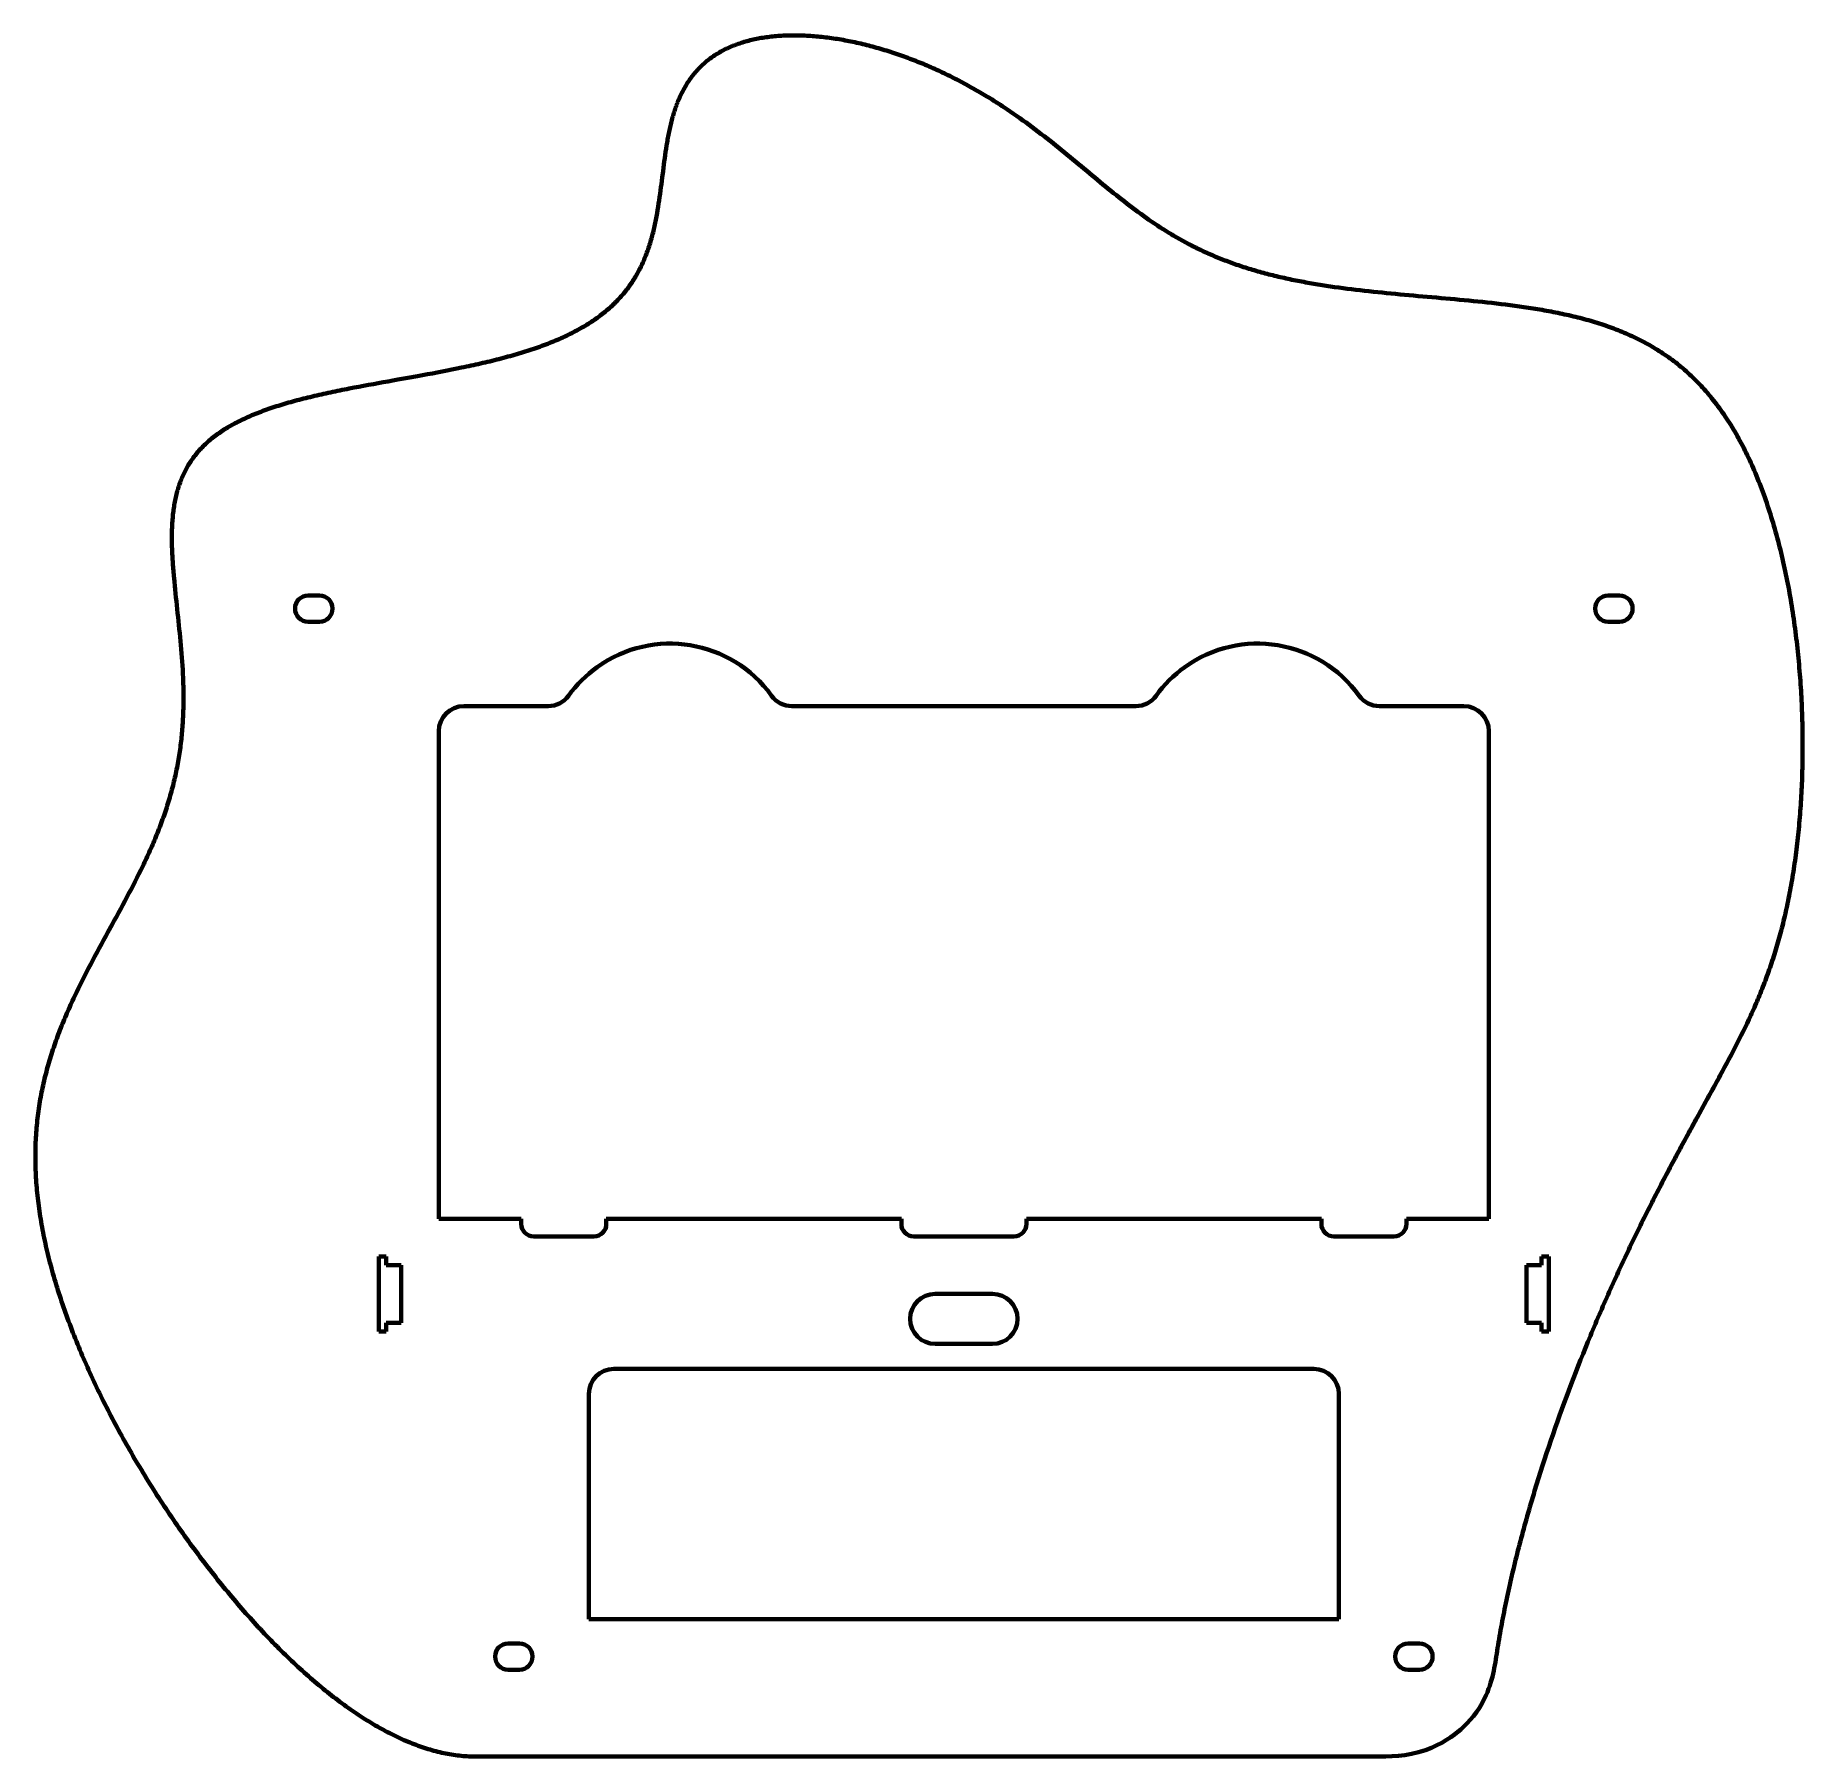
# Model space of a CAD drawing. Header units: millimetres. Extents: x -265 to 442, y -220 to 468.
import ezdxf

# ---------------------------------------------------------------- set-up
doc = ezdxf.new("R2010")
doc.units = ezdxf.units.MM
doc.header["$MEASUREMENT"] = 0
doc.layers.add('Visibile', color=7, linetype='Continuous', lineweight=0)

msp = doc.modelspace()

# ---------------------------------------------------------------- linework, layer by layer
at = {"layer": 'Visibile', "color": 7, "lineweight": 70}
for p, q in [((-156.02, 243.77), (-151.52, 243.77)), ((363.98, 243.77), (368.48, 243.77)), ((-151.52, 233.27), (-156.02, 233.27)), ((368.48, 233.27), (363.98, 233.27)), ((-93.77, 199.52), (-60.01, 199.52)), ((37.46, 199.52), (174.99, 199.52)), ((272.46, 199.52), (306.23, 199.52)), ((-103.77, -5.48), (-103.77, 189.52)), ((316.23, 189.52), (316.23, -5.48)), ((-70.77, -5.48), (-103.77, -5.48)), ((-70.77, -7.48), (-70.77, -5.48)), ((-36.77, -5.48), (-36.77, -7.48)), ((12.23, -5.48), (-36.77, -5.48)), ((81.23, -5.48), (12.23, -5.48)), ((81.23, -7.48), (81.23, -5.48)), ((131.23, -5.48), (131.23, -7.48)), ((200.23, -5.48), (131.23, -5.48)), ((249.23, -5.48), (200.23, -5.48)), ((249.23, -7.48), (249.23, -5.48)), ((283.23, -5.48), (283.23, -7.48)), ((316.23, -5.48), (283.23, -5.48)), ((-41.77, -12.48), (-65.77, -12.48)), ((126.23, -12.48), (86.23, -12.48)), ((278.23, -12.48), (254.23, -12.48)), ((-127.77, -50.48), (-127.77, -20.48)), ((-127.77, -20.48), (-124.77, -20.48)), ((-124.77, -20.48), (-124.77, -23.98)), ((337.23, -23.98), (337.23, -20.48)), ((337.23, -20.48), (340.23, -20.48)), ((340.23, -20.48), (340.23, -50.48)), ((-124.77, -23.98), (-118.77, -23.98)), ((-118.77, -23.98), (-118.77, -46.98)), ((331.23, -46.98), (331.23, -23.98)), ((331.23, -23.98), (337.23, -23.98)), ((94.73, -35.48), (117.73, -35.48)), ((-118.77, -46.98), (-124.77, -46.98)), ((-124.77, -46.98), (-124.77, -50.48)), ((337.23, -46.98), (331.23, -46.98)), ((337.23, -50.48), (337.23, -46.98)), ((-124.77, -50.48), (-127.77, -50.48)), ((117.73, -55.48), (94.73, -55.48)), ((340.23, -50.48), (337.23, -50.48)), ((-33.77, -65.48), (246.23, -65.48)), ((-43.77, -165.48), (-43.77, -75.48)), ((256.23, -75.48), (256.23, -165.48)), ((27.23, -165.48), (-43.77, -165.48)), ((185.23, -165.48), (27.23, -165.48)), ((256.23, -165.48), (185.23, -165.48)), ((-76.02, -175.23), (-71.52, -175.23)), ((283.98, -175.23), (288.48, -175.23)), ((-71.52, -185.73), (-76.02, -185.73)), ((288.48, -185.73), (283.98, -185.73)), ((-88.71, -220.48), (270.14, -220.48))]:
    msp.add_line(p, q, dxfattribs=at)
msp.add_lwpolyline([(319.54, -178.2), (319.72, -177.02), (319.91, -175.85), (320.11, -174.67), (320.3, -173.49), (320.51, -172.3), (320.71, -171.11), (320.93, -169.92), (321.14, -168.73), (321.36, -167.53), (321.59, -166.33), (321.81, -165.13), (322.05, -163.92), (322.28, -162.72), (322.52, -161.51), (322.77, -160.29), (323.02, -159.08), (323.27, -157.86), (323.53, -156.64), (323.79, -155.42), (324.06, -154.2), (324.33, -152.97), (324.6, -151.74), (324.88, -150.51), (325.16, -149.28), (325.44, -148.05), (325.73, -146.81), (326.03, -145.58), (326.32, -144.34), (326.62, -143.1), (326.93, -141.86), (327.24, -140.61), (327.55, -139.37), (327.86, -138.12), (328.18, -136.87), (328.51, -135.62), (328.83, -134.37), (329.16, -133.12), (329.5, -131.87), (329.84, -130.61), (330.18, -129.36), (330.52, -128.1), (330.87, -126.85), (331.22, -125.59), (331.57, -124.33), (331.93, -123.07), (332.29, -121.81), (332.66, -120.55), (333.03, -119.29), (333.4, -118.03), (333.77, -116.77), (334.15, -115.51), (334.53, -114.24), (335.3, -111.72), (336.08, -109.19), (336.88, -106.67), (337.68, -104.14), (338.5, -101.62), (339.33, -99.1), (340.17, -96.58), (341.02, -94.06), (341.88, -91.55), (342.75, -89.04), (343.64, -86.54), (344.53, -84.04), (345.43, -81.54), (346.33, -79.05), (347.25, -76.57), (348.18, -74.09), (349.11, -71.62), (350.05, -69.16), (351, -66.71), (351.96, -64.26), (352.92, -61.83), (353.89, -59.4), (354.87, -56.99), (355.85, -54.58), (356.84, -52.18), (357.33, -50.99), (357.83, -49.8), (358.33, -48.61), (358.83, -47.43), (359.33, -46.25), (359.83, -45.07), (360.34, -43.89), (360.84, -42.72), (361.35, -41.55), (361.85, -40.39), (362.36, -39.22), (362.87, -38.06), (363.38, -36.91), (363.89, -35.75), (364.4, -34.61), (364.91, -33.46), (365.42, -32.32), (365.94, -31.18), (366.45, -30.04), (366.97, -28.91), (367.48, -27.79), (368, -26.66), (368.51, -25.54), (369.03, -24.43), (369.55, -23.31), (370.06, -22.2), (370.58, -21.1), (371.1, -20), (371.62, -18.9), (372.14, -17.81), (372.66, -16.72), (373.18, -15.63), (373.7, -14.55), (374.22, -13.48), (374.74, -12.4), (375.25, -11.33), (375.77, -10.27), (376.29, -9.21), (376.81, -8.15), (377.33, -7.1), (377.85, -6.05), (378.37, -5.01), (378.89, -3.97), (379.41, -2.93), (379.93, -1.9), (380.45, -0.87), (380.96, 0.15), (381.48, 1.17), (382, 2.18), (382.51, 3.19), (383.03, 4.2), (383.54, 5.2), (384.06, 6.2), (384.57, 7.19), (385.09, 8.18), (385.6, 9.17), (386.11, 10.15), (386.62, 11.13), (387.13, 12.1), (387.64, 13.07), (388.15, 14.03), (388.66, 14.99), (389.17, 15.95), (389.67, 16.9), (390.18, 17.85), (390.68, 18.79), (391.19, 19.73), (391.69, 20.67), (392.19, 21.6), (392.69, 22.53), (393.19, 23.45), (393.69, 24.37), (394.18, 25.29), (394.68, 26.2), (395.17, 27.11), (395.66, 28.01), (396.15, 28.91), (396.64, 29.81), (397.13, 30.7), (397.62, 31.59), (398.1, 32.48), (398.59, 33.36), (399.07, 34.24), (399.55, 35.11), (400.03, 35.98), (400.51, 36.85), (400.98, 37.71), (401.45, 38.57), (401.93, 39.43), (402.4, 40.28), (402.87, 41.14), (403.33, 41.98), (403.8, 42.83), (404.26, 43.67), (404.72, 44.51), (405.18, 45.34), (405.64, 46.17), (406.09, 47), (406.55, 47.83), (407, 48.66), (407.45, 49.48), (407.89, 50.3), (408.34, 51.11), (408.78, 51.93), (409.66, 53.55), (410.53, 55.17), (411.39, 56.78), (412.24, 58.38), (413.08, 59.97), (413.92, 61.56), (414.74, 63.15), (415.55, 64.74), (416.36, 66.32), (417.15, 67.91), (417.94, 69.49), (418.71, 71.08), (419.47, 72.67), (420.22, 74.27), (420.6, 75.07), (420.96, 75.87), (421.33, 76.67), (421.7, 77.48), (422.06, 78.28), (422.42, 79.09), (422.77, 79.9), (423.12, 80.72), (423.47, 81.54), (423.82, 82.35), (424.17, 83.18), (424.51, 84), (424.85, 84.83), (425.18, 85.66), (425.52, 86.5), (425.85, 87.33), (426.17, 88.18), (426.5, 89.02), (426.82, 89.87), (427.14, 90.72), (427.45, 91.58), (427.77, 92.44), (428.08, 93.31), (428.38, 94.18), (428.69, 95.06), (428.99, 95.93), (429.29, 96.82), (429.58, 97.71), (429.87, 98.6), (430.16, 99.5), (430.45, 100.4), (430.73, 101.31), (431.01, 102.23), (431.28, 103.15), (431.56, 104.07), (431.83, 105), (432.09, 105.94), (432.36, 106.88), (432.62, 107.82), (432.87, 108.77), (433.13, 109.73), (433.38, 110.69), (433.62, 111.66), (433.87, 112.64), (434.11, 113.62), (434.34, 114.6), (434.58, 115.59), (434.81, 116.59), (435.03, 117.59), (435.26, 118.6), (435.48, 119.62), (435.69, 120.64), (435.91, 121.66), (436.12, 122.7), (436.32, 123.73), (436.52, 124.78), (436.72, 125.83), (436.92, 126.88), (437.11, 127.95), (437.3, 129.01), (437.48, 130.09), (437.66, 131.17), (437.84, 132.25), (438.01, 133.34), (438.18, 134.44), (438.35, 135.54), (438.51, 136.65), (438.67, 137.76), (438.83, 138.88), (438.98, 140), (439.12, 141.13), (439.27, 142.27), (439.41, 143.41), (439.54, 144.55), (439.67, 145.71), (439.8, 146.86), (439.93, 148.02), (440.05, 149.19), (440.16, 150.36), (440.27, 151.54), (440.38, 152.72), (440.49, 153.91), (440.59, 155.1), (440.68, 156.3), (440.77, 157.5), (440.86, 158.7), (440.95, 159.91), (441.03, 161.13), (441.1, 162.35), (441.17, 163.57), (441.24, 164.8), (441.3, 166.03), (441.36, 167.26), (441.41, 168.5), (441.47, 169.74), (441.51, 170.99), (441.55, 172.24), (441.59, 173.5), (441.62, 174.75), (441.65, 176.01), (441.68, 177.28), (441.7, 178.54), (441.71, 179.81), (441.72, 181.09), (441.73, 182.36), (441.73, 183.64), (441.73, 184.92), (441.72, 186.21), (441.71, 187.49), (441.69, 188.78), (441.67, 190.07), (441.65, 191.36), (441.62, 192.66), (441.58, 193.95), (441.54, 195.25), (441.5, 196.55), (441.45, 197.85), (441.4, 199.15), (441.34, 200.46), (441.28, 201.76), (441.21, 203.07), (441.14, 204.38), (441.07, 205.68), (440.98, 206.99), (440.9, 208.3), (440.81, 209.61), (440.71, 210.92), (440.61, 212.23), (440.51, 213.53), (440.4, 214.84), (440.28, 216.15), (440.16, 217.46), (440.04, 218.77), (439.91, 220.08), (439.77, 221.38), (439.63, 222.69), (439.49, 223.99), (439.34, 225.3), (439.19, 226.6), (439.03, 227.9), (438.86, 229.2), (438.69, 230.5), (438.52, 231.79), (438.34, 233.09), (438.16, 234.38), (437.97, 235.67), (437.77, 236.96), (437.57, 238.24), (437.37, 239.53), (437.16, 240.81), (436.95, 242.08), (436.73, 243.36), (436.5, 244.63), (436.27, 245.9), (436.04, 247.16), (435.8, 248.43), (435.55, 249.68), (435.3, 250.94), (435.05, 252.19), (434.78, 253.44), (434.52, 254.68), (434.25, 255.92), (433.97, 257.15), (433.69, 258.38), (433.4, 259.61), (433.11, 260.83), (432.81, 262.05), (432.51, 263.26), (432.2, 264.46), (431.89, 265.67), (431.57, 266.86), (431.25, 268.05), (430.92, 269.24), (430.59, 270.42), (430.25, 271.59), (429.91, 272.76), (429.56, 273.93), (429.2, 275.08), (428.84, 276.23), (428.48, 277.38), (428.11, 278.52), (427.73, 279.65), (427.35, 280.77), (426.96, 281.89), (426.57, 283.01), (426.18, 284.11), (425.77, 285.21), (425.37, 286.3), (424.95, 287.39), (424.54, 288.46), (424.11, 289.53), (423.69, 290.6), (423.25, 291.65), (422.81, 292.7), (422.37, 293.74), (421.92, 294.77), (421.47, 295.8), (421.01, 296.81), (420.54, 297.82), (420.07, 298.82), (419.6, 299.81), (419.12, 300.8), (418.63, 301.77), (418.14, 302.74), (417.65, 303.7), (417.15, 304.65), (416.64, 305.59), (416.13, 306.53), (415.61, 307.45), (415.09, 308.36), (414.56, 309.27), (414.03, 310.17), (413.5, 311.06), (412.95, 311.94), (412.41, 312.81), (411.86, 313.67), (411.3, 314.52), (410.74, 315.37), (410.17, 316.2), (409.6, 317.02), (409.02, 317.84), (408.44, 318.65), (407.85, 319.44), (407.26, 320.23), (406.67, 321.01), (406.06, 321.78), (405.46, 322.54), (404.85, 323.29), (404.23, 324.03), (403.61, 324.76), (402.98, 325.48), (402.35, 326.19), (401.72, 326.89), (401.08, 327.59), (400.44, 328.27), (399.79, 328.95), (399.13, 329.61), (398.47, 330.27), (397.81, 330.91), (397.14, 331.55), (396.47, 332.18), (395.79, 332.8), (395.11, 333.41), (394.43, 334.01), (393.74, 334.6), (393.04, 335.19), (392.35, 335.76), (391.64, 336.33), (390.94, 336.88), (390.22, 337.43), (389.51, 337.97), (388.79, 338.5), (388.06, 339.02), (387.33, 339.53), (386.6, 340.04), (385.87, 340.54), (385.13, 341.02), (384.38, 341.5), (383.63, 341.98), (382.88, 342.44), (382.12, 342.9), (381.36, 343.34), (380.6, 343.78), (379.83, 344.22), (379.06, 344.64), (378.28, 345.06), (377.5, 345.47), (376.72, 345.87), (375.94, 346.27), (375.15, 346.65), (374.35, 347.03), (373.55, 347.41), (372.75, 347.77), (371.95, 348.13), (371.14, 348.49), (370.33, 348.83), (369.52, 349.17), (368.7, 349.5), (367.88, 349.83), (367.06, 350.15), (366.23, 350.47), (365.4, 350.77), (364.57, 351.08), (363.74, 351.37), (362.9, 351.66), (362.06, 351.94), (361.21, 352.22), (360.37, 352.5), (359.52, 352.76), (358.67, 353.03), (357.81, 353.28), (356.95, 353.53), (356.09, 353.78), (355.23, 354.02), (354.37, 354.26), (353.5, 354.49), (352.63, 354.71), (351.76, 354.94), (350.89, 355.15), (350.01, 355.37), (349.13, 355.57), (348.25, 355.78), (347.37, 355.98), (346.48, 356.17), (345.6, 356.36), (344.71, 356.55), (343.82, 356.73), (342.93, 356.91), (342.03, 357.09), (341.14, 357.26), (340.24, 357.43), (339.34, 357.6), (338.44, 357.76), (337.54, 357.92), (336.63, 358.07), (335.73, 358.22), (334.82, 358.37), (333.92, 358.52), (333.01, 358.66), (332.1, 358.8), (330.27, 359.08), (328.45, 359.34), (326.62, 359.59), (324.78, 359.83), (322.94, 360.06), (321.1, 360.29), (319.26, 360.51), (317.41, 360.72), (315.57, 360.92), (313.72, 361.12), (311.87, 361.31), (310.02, 361.5), (308.18, 361.68), (306.33, 361.86), (304.48, 362.03), (302.64, 362.2), (300.79, 362.37), (297.11, 362.7), (295.27, 362.86), (293.44, 363.02), (291.61, 363.18), (289.78, 363.34), (287.96, 363.5), (286.14, 363.66), (284.32, 363.82), (282.51, 363.98), (280.71, 364.15), (278.91, 364.32), (277.12, 364.49), (275.34, 364.66), (273.56, 364.84), (271.79, 365.02), (270.02, 365.2), (268.27, 365.39), (266.52, 365.58), (264.78, 365.78), (263.05, 365.99), (261.32, 366.19), (259.61, 366.41), (257.9, 366.63), (256.21, 366.86), (254.52, 367.09), (252.85, 367.34), (252.01, 367.46), (251.18, 367.59), (250.35, 367.71), (249.53, 367.84), (248.7, 367.97), (247.88, 368.11), (247.06, 368.24), (246.25, 368.38), (245.43, 368.52), (244.62, 368.66), (243.82, 368.8), (243.01, 368.95), (242.21, 369.1), (241.41, 369.25), (240.62, 369.4), (239.82, 369.56), (239.03, 369.71), (238.24, 369.87), (237.46, 370.03), (236.68, 370.2), (235.9, 370.36), (235.12, 370.53), (234.35, 370.7), (233.58, 370.87), (232.81, 371.05), (232.05, 371.23), (231.29, 371.41), (230.53, 371.59), (229.78, 371.78), (229.03, 371.96), (228.28, 372.15), (227.53, 372.35), (226.79, 372.54), (226.05, 372.74), (225.31, 372.94), (224.58, 373.14), (223.85, 373.35), (223.12, 373.56), (222.4, 373.77), (221.68, 373.98), (220.96, 374.2), (220.25, 374.42), (219.54, 374.64), (218.83, 374.86), (218.12, 375.09), (217.42, 375.32), (216.72, 375.55), (216.02, 375.79), (215.33, 376.02), (214.64, 376.27), (213.95, 376.51), (213.27, 376.75), (212.59, 377), (211.91, 377.25), (211.24, 377.51), (210.56, 377.76), (209.9, 378.02), (209.23, 378.29), (208.57, 378.55), (207.91, 378.82), (207.25, 379.09), (206.6, 379.36), (205.94, 379.64), (205.3, 379.92), (204.65, 380.2), (204.01, 380.48), (203.37, 380.77), (202.73, 381.06), (202.1, 381.35), (201.46, 381.64), (200.83, 381.94), (200.21, 382.24), (199.58, 382.54), (198.96, 382.85), (198.35, 383.16), (197.73, 383.47), (197.12, 383.78), (196.5, 384.1), (195.9, 384.42), (195.29, 384.74), (194.69, 385.06), (194.09, 385.39), (193.49, 385.72), (192.89, 386.05), (192.3, 386.38), (191.7, 386.72), (191.11, 387.06), (190.53, 387.4), (189.94, 387.74), (189.36, 388.09), (188.78, 388.44), (188.2, 388.79), (187.04, 389.5), (185.9, 390.22), (184.76, 390.95), (183.63, 391.69), (182.51, 392.44), (181.39, 393.2), (180.27, 393.96), (179.17, 394.74), (178.06, 395.52), (176.97, 396.31), (175.87, 397.11), (174.78, 397.92), (173.7, 398.74), (172.61, 399.56), (171.53, 400.39), (170.45, 401.22), (169.38, 402.07), (168.3, 402.92), (167.23, 403.77), (166.15, 404.64), (165.08, 405.5), (164.01, 406.38), (162.93, 407.26), (161.86, 408.14), (160.78, 409.03), (159.7, 409.92), (158.62, 410.82), (157.54, 411.72), (156.45, 412.62), (155.36, 413.53), (154.27, 414.44), (153.17, 415.36), (152.07, 416.27), (150.96, 417.19), (149.85, 418.11), (148.74, 419.03), (147.61, 419.95), (146.48, 420.88), (145.35, 421.8), (144.21, 422.72), (143.06, 423.65), (141.9, 424.57), (140.74, 425.5), (139.56, 426.42), (138.38, 427.34), (137.19, 428.26), (135.99, 429.17), (134.79, 430.09), (133.57, 431), (132.34, 431.91), (131.11, 432.81), (129.86, 433.71), (128.61, 434.61), (127.34, 435.5), (126.07, 436.39), (124.78, 437.27), (123.48, 438.14), (122.18, 439.01), (121.52, 439.45), (120.86, 439.88), (120.2, 440.31), (119.53, 440.73), (118.86, 441.16), (118.19, 441.59), (117.52, 442.01), (116.84, 442.43), (116.16, 442.85), (115.48, 443.26), (114.79, 443.68), (114.11, 444.09), (113.42, 444.5), (112.72, 444.91), (112.03, 445.32), (111.33, 445.72), (110.63, 446.12), (109.93, 446.52), (109.22, 446.92), (108.51, 447.31), (107.8, 447.7), (107.09, 448.09), (106.37, 448.48), (105.65, 448.86), (104.93, 449.25), (104.21, 449.62), (103.48, 450), (102.76, 450.37), (102.02, 450.74), (101.29, 451.11), (100.56, 451.48), (99.82, 451.84), (99.08, 452.2), (98.34, 452.55), (97.59, 452.91), (96.84, 453.26), (96.1, 453.6), (95.34, 453.95), (94.59, 454.29), (93.84, 454.62), (93.08, 454.96), (92.32, 455.29), (91.56, 455.61), (90.8, 455.94), (90.03, 456.26), (89.27, 456.57), (88.5, 456.89), (87.73, 457.19), (86.96, 457.5), (86.19, 457.8), (85.41, 458.1), (84.64, 458.39), (83.86, 458.68), (83.08, 458.97), (82.31, 459.25), (81.53, 459.53), (80.74, 459.81), (79.96, 460.08), (79.18, 460.34), (78.4, 460.6), (77.61, 460.86), (76.83, 461.12), (76.04, 461.37), (75.25, 461.61), (74.47, 461.85), (73.68, 462.09), (72.89, 462.32), (72.1, 462.55), (71.31, 462.77), (70.52, 462.99), (69.74, 463.21), (68.95, 463.42), (68.16, 463.62), (67.37, 463.82), (66.58, 464.02), (65.79, 464.21), (65, 464.4), (64.22, 464.58), (63.43, 464.76), (62.64, 464.93), (61.86, 465.1), (61.07, 465.26), (60.29, 465.42), (59.51, 465.57), (58.72, 465.72), (57.94, 465.86), (57.16, 466), (56.38, 466.13), (55.61, 466.26), (54.83, 466.38), (54.06, 466.5), (53.28, 466.61), (52.51, 466.71), (51.74, 466.82), (50.97, 466.91), (50.21, 467), (49.44, 467.09), (48.68, 467.17), (47.92, 467.24), (47.16, 467.31), (46.41, 467.37), (45.66, 467.43), (44.9, 467.49), (44.16, 467.53), (43.41, 467.57), (42.67, 467.61), (41.93, 467.64), (41.19, 467.67), (40.46, 467.69), (39.73, 467.7), (39, 467.71), (38.27, 467.71), (37.55, 467.71), (36.83, 467.7), (36.12, 467.68), (35.4, 467.66), (34.7, 467.64), (33.99, 467.6), (33.29, 467.57), (32.59, 467.52), (31.9, 467.47), (31.21, 467.42), (30.53, 467.36), (29.84, 467.29), (29.17, 467.22), (28.49, 467.14), (27.82, 467.05), (27.16, 466.96), (26.5, 466.87), (25.84, 466.76), (25.19, 466.66), (24.55, 466.54), (23.91, 466.42), (23.27, 466.29), (22.64, 466.16), (22.01, 466.02), (21.39, 465.88), (20.77, 465.73), (20.16, 465.57), (19.55, 465.41), (18.95, 465.24), (18.35, 465.07), (17.76, 464.89), (17.17, 464.71), (16.59, 464.51), (16.01, 464.32), (15.44, 464.11), (14.88, 463.9), (14.32, 463.69), (13.76, 463.46), (13.21, 463.24), (12.67, 463), (12.13, 462.76), (11.6, 462.52), (11.08, 462.27), (10.56, 462.01), (10.04, 461.75), (9.54, 461.48), (9.03, 461.2), (8.54, 460.92), (8.05, 460.64), (7.56, 460.35), (7.09, 460.05), (6.61, 459.74), (6.15, 459.43), (5.69, 459.12), (5.23, 458.8), (4.79, 458.47), (4.34, 458.14), (3.91, 457.8), (3.48, 457.46), (3.06, 457.11), (2.64, 456.75), (2.23, 456.39), (1.82, 456.03), (1.42, 455.65), (1.03, 455.28), (0.64, 454.9), (0.26, 454.51), (-0.11, 454.11), (-0.48, 453.72), (-0.84, 453.31), (-1.2, 452.9), (-1.55, 452.49), (-1.89, 452.07), (-2.23, 451.64), (-2.56, 451.21), (-2.88, 450.78), (-3.2, 450.34), (-3.52, 449.89), (-3.83, 449.44), (-4.13, 448.99), (-4.42, 448.53), (-4.71, 448.06), (-5, 447.59), (-5.28, 447.12), (-5.55, 446.64), (-5.82, 446.16), (-6.08, 445.67), (-6.33, 445.17), (-6.59, 444.68), (-6.83, 444.18), (-7.07, 443.67), (-7.31, 443.16), (-7.53, 442.64), (-7.76, 442.12), (-7.98, 441.6), (-8.19, 441.07), (-8.4, 440.54), (-8.61, 440.01), (-8.8, 439.47), (-9, 438.92), (-9.19, 438.37), (-9.37, 437.82), (-9.56, 437.27), (-9.73, 436.71), (-9.9, 436.15), (-10.07, 435.58), (-10.24, 435.01), (-10.39, 434.44), (-10.55, 433.86), (-10.7, 433.29), (-10.85, 432.7), (-10.99, 432.12), (-11.13, 431.53), (-11.27, 430.94), (-11.4, 430.34), (-11.53, 429.75), (-11.66, 429.15), (-11.79, 428.54), (-11.91, 427.94), (-12.02, 427.33), (-12.14, 426.72), (-12.25, 426.11), (-12.36, 425.49), (-12.47, 424.87), (-12.57, 424.25), (-12.68, 423.63), (-12.88, 422.38), (-13.07, 421.12), (-13.25, 419.86), (-13.43, 418.59), (-13.6, 417.31), (-13.77, 416.03), (-13.94, 414.74), (-14.1, 413.45), (-14.43, 410.86), (-14.76, 408.26), (-14.93, 406.95), (-15.1, 405.65), (-15.28, 404.35), (-15.46, 403.04), (-15.65, 401.74), (-15.84, 400.44), (-16.05, 399.14), (-16.26, 397.85), (-16.48, 396.56), (-16.6, 395.92), (-16.72, 395.27), (-16.84, 394.63), (-16.97, 393.99), (-17.09, 393.35), (-17.23, 392.71), (-17.36, 392.08), (-17.5, 391.44), (-17.64, 390.81), (-17.79, 390.18), (-17.94, 389.55), (-18.1, 388.92), (-18.25, 388.29), (-18.42, 387.67), (-18.58, 387.05), (-18.76, 386.43), (-18.93, 385.81), (-19.11, 385.19), (-19.3, 384.58), (-19.49, 383.97), (-19.69, 383.36), (-19.89, 382.75), (-20.09, 382.15), (-20.31, 381.55), (-20.52, 380.95), (-20.75, 380.35), (-20.97, 379.76), (-21.21, 379.16), (-21.45, 378.58), (-21.69, 377.99), (-21.94, 377.41), (-22.2, 376.83), (-22.46, 376.25), (-22.73, 375.68), (-23.01, 375.11), (-23.29, 374.54), (-23.58, 373.98), (-23.88, 373.41), (-24.18, 372.86), (-24.48, 372.3), (-24.8, 371.75), (-25.12, 371.2), (-25.45, 370.66), (-25.78, 370.12), (-26.13, 369.58), (-26.48, 369.05), (-26.83, 368.52), (-27.2, 367.99), (-27.57, 367.47), (-27.94, 366.95), (-28.33, 366.43), (-28.72, 365.92), (-29.12, 365.41), (-29.53, 364.91), (-29.94, 364.41), (-30.36, 363.91), (-30.79, 363.42), (-31.23, 362.93), (-31.67, 362.44), (-32.12, 361.96), (-32.58, 361.48), (-33.05, 361.01), (-33.52, 360.54), (-34, 360.08), (-34.49, 359.61), (-34.99, 359.16), (-35.5, 358.7), (-36.01, 358.25), (-36.53, 357.81), (-37.06, 357.37), (-37.59, 356.93), (-38.13, 356.5), (-38.68, 356.07), (-39.24, 355.64), (-39.81, 355.22), (-40.38, 354.8), (-40.96, 354.39), (-41.55, 353.98), (-42.15, 353.58), (-42.75, 353.18), (-43.36, 352.78), (-43.98, 352.39), (-44.61, 352), (-45.24, 351.61), (-45.88, 351.23), (-46.53, 350.85), (-47.19, 350.48), (-47.85, 350.11), (-48.52, 349.75), (-49.2, 349.39), (-49.88, 349.03), (-50.58, 348.67), (-51.27, 348.33), (-51.98, 347.98), (-52.69, 347.64), (-53.41, 347.3), (-54.14, 346.96), (-54.87, 346.63), (-55.62, 346.31), (-56.36, 345.98), (-57.12, 345.66), (-57.88, 345.35), (-58.64, 345.04), (-59.42, 344.73), (-60.2, 344.42), (-60.98, 344.12), (-61.78, 343.82), (-62.57, 343.53), (-63.38, 343.24), (-64.19, 342.95), (-65.01, 342.66), (-65.83, 342.38), (-66.66, 342.1), (-67.49, 341.83), (-68.33, 341.56), (-69.17, 341.29), (-70.02, 341.02), (-70.88, 340.76), (-71.74, 340.5), (-72.61, 340.25), (-73.48, 339.99), (-74.35, 339.74), (-75.23, 339.49), (-76.12, 339.25), (-77.01, 339.01), (-77.9, 338.77), (-78.8, 338.53), (-79.7, 338.29), (-80.61, 338.06), (-81.52, 337.83), (-82.44, 337.61), (-83.36, 337.38), (-84.28, 337.16), (-85.21, 336.94), (-86.14, 336.72), (-87.08, 336.5), (-88.01, 336.29), (-88.95, 336.08), (-89.9, 335.87), (-90.85, 335.66), (-91.8, 335.46), (-92.75, 335.25), (-93.71, 335.05), (-94.66, 334.85), (-96.59, 334.46), (-98.52, 334.07), (-100.46, 333.68), (-102.41, 333.31), (-104.37, 332.93), (-106.33, 332.56), (-108.3, 332.2), (-110.27, 331.84), (-112.24, 331.48), (-116.19, 330.77), (-120.13, 330.06), (-122.1, 329.71), (-124.07, 329.36), (-126.03, 329.01), (-127.99, 328.66), (-129.94, 328.3), (-131.89, 327.94), (-133.83, 327.59), (-135.75, 327.22), (-137.67, 326.86), (-139.58, 326.49), (-140.53, 326.3), (-141.47, 326.11), (-142.42, 325.93), (-143.36, 325.74), (-144.29, 325.54), (-145.23, 325.35), (-146.16, 325.16), (-147.08, 324.96), (-148.01, 324.76), (-148.92, 324.56), (-149.84, 324.36), (-150.75, 324.16), (-151.65, 323.95), (-152.55, 323.75), (-153.45, 323.54), (-154.34, 323.33), (-155.23, 323.12), (-156.11, 322.9), (-156.99, 322.68), (-157.86, 322.47), (-158.73, 322.24), (-159.59, 322.02), (-160.45, 321.79), (-161.3, 321.56), (-162.15, 321.33), (-162.99, 321.1), (-163.83, 320.86), (-164.66, 320.62), (-165.48, 320.38), (-166.3, 320.14), (-167.11, 319.89), (-167.91, 319.64), (-168.71, 319.39), (-169.51, 319.13), (-170.29, 318.87), (-171.07, 318.61), (-171.85, 318.34), (-172.61, 318.07), (-173.37, 317.8), (-174.13, 317.53), (-174.87, 317.25), (-175.61, 316.96), (-176.35, 316.68), (-177.07, 316.39), (-177.79, 316.1), (-178.5, 315.8), (-179.2, 315.5), (-179.9, 315.2), (-180.59, 314.89), (-181.27, 314.58), (-181.95, 314.27), (-182.61, 313.95), (-183.27, 313.63), (-183.92, 313.3), (-184.57, 312.97), (-185.2, 312.64), (-185.83, 312.3), (-186.45, 311.96), (-187.06, 311.62), (-187.67, 311.27), (-188.26, 310.91), (-188.85, 310.56), (-189.43, 310.2), (-190, 309.83), (-190.57, 309.46), (-191.12, 309.09), (-191.67, 308.71), (-192.21, 308.33), (-192.74, 307.94), (-193.27, 307.55), (-193.78, 307.15), (-194.29, 306.75), (-194.78, 306.35), (-195.27, 305.94), (-195.76, 305.53), (-196.23, 305.11), (-196.69, 304.69), (-197.15, 304.27), (-197.6, 303.84), (-198.04, 303.4), (-198.47, 302.96), (-198.89, 302.52), (-199.31, 302.07), (-199.72, 301.62), (-200.11, 301.16), (-200.5, 300.7), (-200.89, 300.24), (-201.26, 299.77), (-201.63, 299.29), (-201.98, 298.82), (-202.33, 298.33), (-202.67, 297.85), (-203.01, 297.35), (-203.33, 296.86), (-203.65, 296.36), (-203.96, 295.85), (-204.26, 295.34), (-204.55, 294.83), (-204.84, 294.31), (-205.12, 293.79), (-205.39, 293.26), (-205.65, 292.73), (-205.9, 292.19), (-206.15, 291.65), (-206.39, 291.11), (-206.62, 290.56), (-206.85, 290), (-207.06, 289.45), (-207.27, 288.88), (-207.47, 288.32), (-207.67, 287.75), (-207.86, 287.17), (-208.04, 286.59), (-208.21, 286.01), (-208.38, 285.42), (-208.54, 284.83), (-208.69, 284.24), (-208.84, 283.64), (-208.98, 283.03), (-209.11, 282.43), (-209.24, 281.82), (-209.36, 281.2), (-209.47, 280.58), (-209.58, 279.96), (-209.68, 279.33), (-209.77, 278.7), (-209.86, 278.06), (-209.95, 277.43), (-210.02, 276.78), (-210.1, 276.14), (-210.16, 275.49), (-210.22, 274.83), (-210.28, 274.18), (-210.33, 273.51), (-210.37, 272.85), (-210.41, 272.18), (-210.45, 271.51), (-210.48, 270.84), (-210.5, 270.16), (-210.52, 269.47), (-210.53, 268.79), (-210.55, 268.1), (-210.55, 267.41), (-210.55, 266.71), (-210.55, 266.02), (-210.54, 265.31), (-210.53, 264.61), (-210.52, 263.9), (-210.5, 263.19), (-210.48, 262.48), (-210.45, 261.76), (-210.42, 261.04), (-210.39, 260.32), (-210.35, 259.59), (-210.31, 258.87), (-210.27, 258.13), (-210.22, 257.4), (-210.17, 256.66), (-210.12, 255.93), (-210.07, 255.18), (-210.01, 254.44), (-209.95, 253.69), (-209.89, 252.94), (-209.82, 252.19), (-209.76, 251.44), (-209.69, 250.68), (-209.55, 249.16), (-209.4, 247.63), (-209.24, 246.1), (-209.08, 244.55), (-208.92, 243), (-208.75, 241.44), (-208.58, 239.87), (-208.41, 238.3), (-208.24, 236.71), (-208.07, 235.13), (-207.9, 233.53), (-207.73, 231.94), (-207.56, 230.33), (-207.4, 228.73), (-207.24, 227.11), (-207.08, 225.5), (-206.93, 223.88), (-206.79, 222.25), (-206.66, 220.63), (-206.53, 219), (-206.42, 217.37), (-206.31, 215.73), (-206.21, 214.1), (-206.13, 212.46), (-206.06, 210.82), (-206.02, 210), (-206, 209.18), (-205.97, 208.36), (-205.95, 207.54), (-205.93, 206.72), (-205.91, 205.9), (-205.9, 205.08), (-205.89, 204.26), (-205.89, 203.44), (-205.89, 202.62), (-205.89, 201.8), (-205.9, 200.99), (-205.91, 200.17), (-205.92, 199.35), (-205.94, 198.53), (-205.97, 197.71), (-205.99, 196.89), (-206.03, 196.07), (-206.06, 195.25), (-206.1, 194.43), (-206.15, 193.62), (-206.2, 192.8), (-206.25, 191.98), (-206.31, 191.17), (-206.37, 190.35), (-206.44, 189.54), (-206.51, 188.72), (-206.59, 187.91), (-206.67, 187.09), (-206.75, 186.28), (-206.85, 185.47), (-206.94, 184.66), (-207.04, 183.84), (-207.15, 183.03), (-207.26, 182.22), (-207.37, 181.41), (-207.49, 180.6), (-207.62, 179.79), (-207.75, 178.99), (-207.88, 178.18), (-208.02, 177.37), (-208.17, 176.57), (-208.32, 175.76), (-208.47, 174.96), (-208.63, 174.15), (-208.8, 173.35), (-208.97, 172.55), (-209.14, 171.75), (-209.32, 170.94), (-209.51, 170.14), (-209.7, 169.34), (-209.89, 168.55), (-210.09, 167.75), (-210.3, 166.95), (-210.51, 166.15), (-210.72, 165.36), (-210.94, 164.56), (-211.17, 163.77), (-211.4, 162.97), (-211.63, 162.18), (-211.87, 161.39), (-212.11, 160.6), (-212.36, 159.8), (-212.62, 159.01), (-212.87, 158.22), (-213.14, 157.44), (-213.4, 156.65), (-213.67, 155.86), (-213.95, 155.07), (-214.23, 154.29), (-214.52, 153.5), (-214.81, 152.71), (-215.1, 151.93), (-215.4, 151.15), (-215.7, 150.36), (-216.01, 149.58), (-216.32, 148.8), (-216.63, 148.01), (-216.95, 147.23), (-217.28, 146.45), (-217.6, 145.67), (-217.94, 144.89), (-218.27, 144.11), (-218.61, 143.33), (-218.95, 142.55), (-219.3, 141.77), (-219.65, 140.99), (-220, 140.22), (-220.36, 139.44), (-220.72, 138.66), (-221.08, 137.88), (-221.45, 137.11), (-221.82, 136.33), (-222.19, 135.55), (-222.94, 134), (-223.71, 132.45), (-224.49, 130.9), (-225.27, 129.35), (-226.07, 127.79), (-226.88, 126.24), (-227.69, 124.69), (-228.52, 123.14), (-229.35, 121.58), (-230.18, 120.03), (-231.02, 118.47), (-231.87, 116.91), (-232.72, 115.35), (-233.57, 113.79), (-234.43, 112.23), (-236.15, 109.09), (-237.01, 107.52), (-237.88, 105.94), (-238.74, 104.37), (-239.6, 102.78), (-240.45, 101.2), (-241.31, 99.61), (-242.16, 98.01), (-243, 96.41), (-243.84, 94.81), (-244.68, 93.2), (-245.5, 91.58), (-246.32, 89.96), (-247.13, 88.33), (-247.94, 86.7), (-248.73, 85.06), (-249.12, 84.24), (-249.51, 83.41), (-249.9, 82.59), (-250.28, 81.76), (-250.66, 80.93), (-251.04, 80.1), (-251.42, 79.27), (-251.79, 78.43), (-252.16, 77.6), (-252.52, 76.76), (-252.88, 75.92), (-253.24, 75.08), (-253.59, 74.23), (-253.94, 73.39), (-254.29, 72.54), (-254.63, 71.69), (-254.97, 70.84), (-255.3, 69.98), (-255.63, 69.13), (-255.96, 68.27), (-256.28, 67.41), (-256.6, 66.54), (-256.91, 65.68), (-257.21, 64.81), (-257.52, 63.94), (-257.81, 63.07), (-258.11, 62.2), (-258.4, 61.32), (-258.68, 60.44), (-258.96, 59.56), (-259.23, 58.68), (-259.5, 57.79), (-259.76, 56.9), (-260.02, 56.01), (-260.27, 55.12), (-260.51, 54.22), (-260.75, 53.32), (-260.99, 52.42), (-261.21, 51.52), (-261.44, 50.61), (-261.65, 49.7), (-261.86, 48.79), (-262.07, 47.87), (-262.27, 46.96), (-262.46, 46.04), (-262.65, 45.12), (-262.83, 44.19), (-263, 43.26), (-263.17, 42.33), (-263.33, 41.4), (-263.48, 40.46), (-263.63, 39.53), (-263.77, 38.59), (-263.91, 37.64), (-264.03, 36.69), (-264.15, 35.74), (-264.27, 34.79), (-264.38, 33.84), (-264.48, 32.88), (-264.57, 31.92), (-264.66, 30.95), (-264.74, 29.99), (-264.81, 29.02), (-264.88, 28.05), (-264.93, 27.07), (-264.99, 26.09), (-265.03, 25.11), (-265.07, 24.13), (-265.1, 23.14), (-265.12, 22.16), (-265.14, 21.16), (-265.15, 20.17), (-265.15, 19.17), (-265.14, 18.17), (-265.13, 17.17), (-265.11, 16.16), (-265.08, 15.15), (-265.05, 14.14), (-265.01, 13.13), (-264.96, 12.11), (-264.9, 11.09), (-264.84, 10.07), (-264.76, 9.04), (-264.69, 8.01), (-264.6, 6.98), (-264.51, 5.95), (-264.41, 4.91), (-264.3, 3.87), (-264.19, 2.83), (-264.06, 1.79), (-263.93, 0.74), (-263.8, -0.31), (-263.65, -1.36), (-263.5, -2.42), (-263.35, -3.47), (-263.18, -4.53), (-263.01, -5.6), (-262.83, -6.66), (-262.64, -7.73), (-262.45, -8.8), (-262.25, -9.87), (-262.04, -10.95), (-261.83, -12.02), (-261.6, -13.1), (-261.38, -14.19), (-261.14, -15.27), (-260.9, -16.36), (-260.65, -17.45), (-260.39, -18.54), (-260.13, -19.63), (-259.86, -20.73), (-259.58, -21.82), (-259.3, -22.92), (-259.01, -24.02), (-258.71, -25.13), (-258.41, -26.23), (-258.1, -27.34), (-257.78, -28.45), (-257.46, -29.56), (-257.13, -30.68), (-256.79, -31.79), (-256.45, -32.91), (-256.1, -34.03), (-255.74, -35.15), (-255.38, -36.27), (-255.01, -37.39), (-254.64, -38.52), (-254.25, -39.64), (-253.87, -40.77), (-253.47, -41.9), (-253.07, -43.03), (-252.67, -44.16), (-252.25, -45.3), (-251.84, -46.43), (-251.41, -47.57), (-250.98, -48.7), (-250.55, -49.84), (-250.1, -50.98), (-249.66, -52.12), (-249.2, -53.26), (-248.74, -54.41), (-248.28, -55.55), (-247.81, -56.69), (-247.33, -57.84), (-246.85, -58.98), (-246.36, -60.13), (-245.87, -61.27), (-245.37, -62.42), (-244.86, -63.57), (-244.35, -64.72), (-243.84, -65.87), (-243.32, -67.01), (-242.79, -68.16), (-242.26, -69.31), (-241.72, -70.46), (-241.18, -71.61), (-240.64, -72.76), (-240.09, -73.91), (-239.53, -75.06), (-238.97, -76.21), (-238.4, -77.36), (-237.83, -78.51), (-237.25, -79.66), (-236.67, -80.81), (-236.08, -81.95), (-235.49, -83.1), (-234.9, -84.25), (-234.3, -85.39), (-233.69, -86.54), (-233.08, -87.68), (-232.47, -88.83), (-231.85, -89.97), (-231.23, -91.12), (-230.6, -92.26), (-229.97, -93.4), (-229.33, -94.54), (-228.69, -95.68), (-228.05, -96.81), (-227.4, -97.95), (-226.75, -99.08), (-226.09, -100.22), (-225.43, -101.35), (-224.76, -102.48), (-224.09, -103.61), (-223.42, -104.73), (-222.74, -105.86), (-222.06, -106.98), (-221.38, -108.11), (-220.69, -109.23), (-220, -110.34), (-219.3, -111.46), (-218.61, -112.57), (-217.9, -113.69), (-217.2, -114.79), (-216.49, -115.9), (-215.77, -117.01), (-215.06, -118.11), (-214.34, -119.21), (-213.61, -120.31), (-212.89, -121.4), (-212.16, -122.49), (-211.43, -123.58), (-210.69, -124.67), (-209.95, -125.75), (-209.21, -126.83), (-208.47, -127.91), (-207.72, -128.99), (-206.97, -130.06), (-206.21, -131.12), (-205.46, -132.19), (-204.7, -133.25), (-203.94, -134.31), (-203.17, -135.36), (-202.41, -136.42), (-201.64, -137.46), (-200.87, -138.51), (-200.09, -139.55), (-199.32, -140.58), (-198.54, -141.62), (-197.76, -142.64), (-196.97, -143.67), (-196.19, -144.69), (-195.4, -145.7), (-194.61, -146.72), (-193.82, -147.72), (-193.02, -148.73), (-192.23, -149.73), (-191.43, -150.72), (-190.63, -151.71), (-189.83, -152.7), (-189.03, -153.68), (-188.22, -154.65), (-187.41, -155.62), (-186.61, -156.59), (-185.8, -157.55), (-184.98, -158.51), (-184.17, -159.46), (-183.36, -160.4), (-182.54, -161.34), (-181.72, -162.28), (-180.9, -163.21), (-180.08, -164.13), (-179.26, -165.05), (-178.44, -165.97), (-177.61, -166.88), (-176.79, -167.78), (-175.96, -168.68), (-175.14, -169.57), (-174.31, -170.45), (-173.48, -171.33), (-172.65, -172.2), (-171.82, -173.07), (-170.99, -173.93), (-170.15, -174.79), (-169.32, -175.64), (-168.49, -176.48), (-167.65, -177.32), (-166.82, -178.15), (-165.98, -178.97), (-165.14, -179.79), (-164.31, -180.6), (-163.47, -181.4), (-162.63, -182.2), (-161.79, -182.99), (-160.95, -183.77), (-160.11, -184.55), (-159.28, -185.32), (-158.44, -186.08), (-157.6, -186.83), (-156.76, -187.58), (-155.92, -188.33), (-155.08, -189.06), (-154.24, -189.79), (-153.4, -190.51), (-152.55, -191.22), (-151.71, -191.92), (-150.87, -192.62), (-150.03, -193.31), (-149.19, -193.99), (-148.35, -194.67), (-147.52, -195.33), (-146.68, -195.99), (-145.84, -196.65), (-145, -197.29), (-144.16, -197.92), (-143.32, -198.55), (-142.49, -199.17), (-141.65, -199.78), (-140.81, -200.39), (-139.98, -200.98), (-139.14, -201.57), (-138.31, -202.15), (-137.47, -202.72), (-136.64, -203.28), (-135.81, -203.84), (-134.97, -204.38), (-134.14, -204.92), (-133.31, -205.45), (-132.48, -205.97), (-131.65, -206.48), (-130.82, -206.99), (-130, -207.48), (-129.17, -207.97), (-128.35, -208.44), (-127.52, -208.91), (-126.7, -209.37), (-125.88, -209.82), (-125.05, -210.26), (-124.23, -210.7), (-123.41, -211.12), (-122.6, -211.54), (-121.78, -211.94), (-120.96, -212.34), (-120.15, -212.73), (-119.33, -213.11), (-118.52, -213.47), (-117.71, -213.83), (-116.9, -214.19), (-116.09, -214.53), (-115.29, -214.86), (-114.48, -215.18), (-113.67, -215.5), (-112.87, -215.8), (-112.07, -216.1), (-111.27, -216.38), (-110.47, -216.66), (-109.67, -216.93), (-108.88, -217.18), (-108.08, -217.43), (-107.29, -217.67), (-106.5, -217.9), (-105.7, -218.12), (-104.92, -218.33), (-104.13, -218.53), (-103.34, -218.72), (-102.56, -218.9), (-101.78, -219.07), (-100.99, -219.23), (-100.21, -219.38), (-99.44, -219.52), (-98.66, -219.65), (-97.88, -219.78), (-97.11, -219.89), (-96.34, -219.99), (-95.57, -220.09), (-94.8, -220.17), (-94.03, -220.24), (-93.27, -220.31), (-92.51, -220.36), (-91.74, -220.4), (-90.98, -220.44), (-90.22, -220.46), (-89.47, -220.48), (-88.71, -220.48)], dxfattribs=at)
for points, knots in [([(-156.02, 233.27), (-158.92, 233.27), (-161.27, 235.62), (-161.27, 238.52), (-161.27, 241.42), (-158.92, 243.77), (-156.02, 243.77)], [0, 0, 0, 0, 1, 1, 1, 2, 2, 2, 2]), ([(-151.52, 243.77), (-148.63, 243.77), (-146.27, 241.42), (-146.27, 238.52), (-146.27, 235.62), (-148.63, 233.27), (-151.52, 233.27)], [0, 0, 0, 0, 1, 1, 1, 2, 2, 2, 2]), ([(363.98, 233.27), (361.08, 233.27), (358.73, 235.62), (358.73, 238.52), (358.73, 241.42), (361.08, 243.77), (363.98, 243.77)], [0, 0, 0, 0, 1, 1, 1, 2, 2, 2, 2]), ([(368.48, 243.77), (371.37, 243.77), (373.73, 241.42), (373.73, 238.52), (373.73, 235.62), (371.37, 233.27), (368.48, 233.27)], [0, 0, 0, 0, 1, 1, 1, 2, 2, 2, 2]), ([(-51.89, 203.68), (-48.72, 208.1), (-44.85, 211.96), (-40.44, 215.13), (-18.01, 231.24), (13.23, 226.11), (29.34, 203.68)], [0, 0, 0, 0, 1, 1, 1, 2, 2, 2, 2]), ([(183.11, 203.68), (186.28, 208.1), (190.15, 211.96), (194.56, 215.13), (216.99, 231.24), (248.23, 226.11), (264.34, 203.68)], [0, 0, 0, 0, 1, 1, 1, 2, 2, 2, 2]), ([(94.73, -55.48), (89.2, -55.48), (84.73, -51.01), (84.73, -45.48), (84.73, -39.96), (89.2, -35.48), (94.73, -35.48)], [0, 0, 0, 0, 1, 1, 1, 2, 2, 2, 2]), ([(117.73, -35.48), (123.25, -35.48), (127.73, -39.96), (127.73, -45.48), (127.73, -51.01), (123.25, -55.48), (117.73, -55.48)], [0, 0, 0, 0, 1, 1, 1, 2, 2, 2, 2]), ([(-76.02, -185.73), (-78.92, -185.73), (-81.27, -183.38), (-81.27, -180.48), (-81.27, -177.58), (-78.92, -175.23), (-76.02, -175.23)], [0, 0, 0, 0, 1, 1, 1, 2, 2, 2, 2]), ([(-71.52, -175.23), (-68.63, -175.23), (-66.27, -177.58), (-66.27, -180.48), (-66.27, -183.38), (-68.63, -185.73), (-71.52, -185.73)], [0, 0, 0, 0, 1, 1, 1, 2, 2, 2, 2]), ([(283.98, -185.73), (281.08, -185.73), (278.73, -183.38), (278.73, -180.48), (278.73, -177.58), (281.08, -175.23), (283.98, -175.23)], [0, 0, 0, 0, 1, 1, 1, 2, 2, 2, 2]), ([(288.48, -175.23), (291.37, -175.23), (293.73, -177.58), (293.73, -180.48), (293.73, -183.38), (291.37, -185.73), (288.48, -185.73)], [0, 0, 0, 0, 1, 1, 1, 2, 2, 2, 2]), ([(319.54, -178.2), (318.61, -184.13), (317.76, -190.54), (314.54, -197.12), (311.9, -202.52), (308.39, -206.56), (304.95, -209.6), (302.13, -212.09), (297.47, -215.57), (290.83, -217.88), (283.34, -220.48), (276.42, -220.48), (270.14, -220.48)], [0, 0, 0, 0, 1, 1, 1, 2, 2, 2, 3, 3, 3, 4, 4, 4, 4])]:
    msp.add_open_spline(points, degree=3, knots=knots, dxfattribs=at)
for points in [[(-93.77, 199.52), (-99.3, 199.52), (-103.77, 195.04), (-103.77, 189.52)], [(-51.89, 203.68), (-53.77, 201.07), (-56.79, 199.52), (-60.01, 199.52)], [(37.46, 199.52), (34.24, 199.52), (31.22, 201.07), (29.34, 203.68)], [(183.11, 203.68), (181.23, 201.07), (178.21, 199.52), (174.99, 199.52)], [(272.46, 199.52), (269.24, 199.52), (266.22, 201.07), (264.34, 203.68)], [(316.23, 189.52), (316.23, 195.04), (311.75, 199.52), (306.23, 199.52)], [(-70.77, -7.48), (-70.77, -10.24), (-68.54, -12.48), (-65.77, -12.48)], [(-41.77, -12.48), (-39.01, -12.48), (-36.77, -10.24), (-36.77, -7.48)], [(81.23, -7.48), (81.23, -10.24), (83.46, -12.48), (86.23, -12.48)], [(126.23, -12.48), (128.99, -12.48), (131.23, -10.24), (131.23, -7.48)], [(249.23, -7.48), (249.23, -10.24), (251.46, -12.48), (254.23, -12.48)], [(278.23, -12.48), (280.99, -12.48), (283.23, -10.24), (283.23, -7.48)], [(-33.77, -65.48), (-39.3, -65.48), (-43.77, -69.96), (-43.77, -75.48)], [(256.23, -75.48), (256.23, -69.96), (251.75, -65.48), (246.23, -65.48)]]:
    msp.add_open_spline(points, degree=3, dxfattribs=at)

doc.saveas('drawing.dxf')
